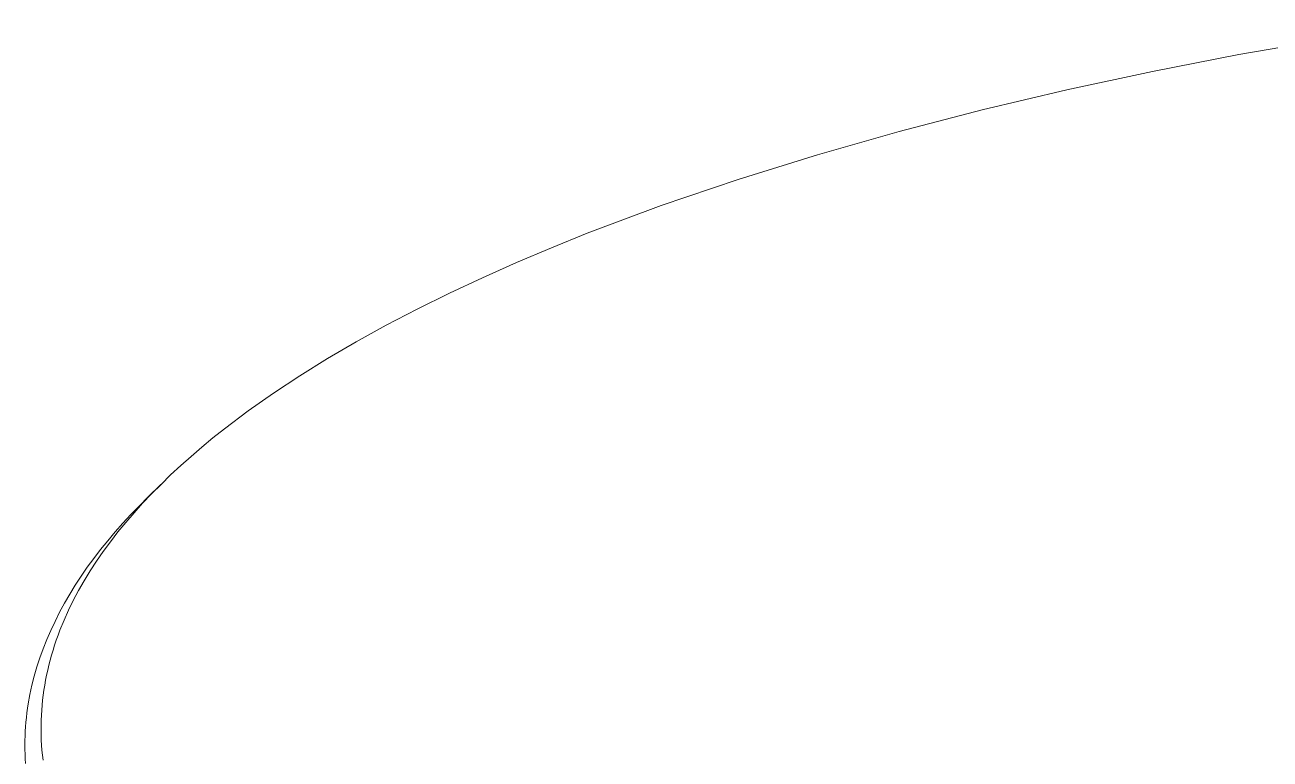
# Model space of a CAD drawing. Header units: inches. Extents: x 48 to 364, y 83 to 304.
# Drawn here: x 110.69 to 130.98, y 171.11 to 183.08 of the extents above; entities that cross this region are included whole.
import ezdxf

# ---------------------------------------------------------------- set-up
doc = ezdxf.new("R2010")
doc.units = ezdxf.units.IN
doc.header["$MEASUREMENT"] = 0
doc.layers.add('DIMS', color=7, linetype='Continuous')

# ---------------------------------------------------------------- blocks, each defined once
blk = doc.blocks.new('block 1303')
at = {"layer": 'DIMS', "color": 7, "lineweight": 18, "true_color": 0xffffff}
blk.add_lwpolyline([(110.981, 171.09), (110.972, 171.171)], dxfattribs=at)
blk = doc.blocks.new('block 1302')
at = {"layer": 'DIMS'}
blk.add_blockref('block 1303', (0, 0), dxfattribs=at)
blk = doc.blocks.new('block 1301')
at = {"layer": 'DIMS'}
blk.add_blockref('block 1302', (0, 0), dxfattribs=at)
blk = doc.blocks.new('block 1306')
at = {"layer": 'DIMS', "color": 7, "lineweight": 18, "true_color": 0xffffff}
blk.add_lwpolyline([(110.972, 171.171), (110.964, 171.253)], dxfattribs=at)
blk = doc.blocks.new('block 1305')
at = {"layer": 'DIMS'}
blk.add_blockref('block 1306', (0, 0), dxfattribs=at)
blk = doc.blocks.new('block 1304')
at = {"layer": 'DIMS'}
blk.add_blockref('block 1305', (0, 0), dxfattribs=at)
blk = doc.blocks.new('block 1309')
at = {"layer": 'DIMS', "color": 7, "lineweight": 18, "true_color": 0xffffff}
blk.add_lwpolyline([(110.964, 171.253), (110.958, 171.334)], dxfattribs=at)
blk = doc.blocks.new('block 1308')
at = {"layer": 'DIMS'}
blk.add_blockref('block 1309', (0, 0), dxfattribs=at)
blk = doc.blocks.new('block 1307')
at = {"layer": 'DIMS'}
blk.add_blockref('block 1308', (0, 0), dxfattribs=at)
blk = doc.blocks.new('block 1312')
at = {"layer": 'DIMS', "color": 7, "lineweight": 18, "true_color": 0xffffff}
blk.add_lwpolyline([(110.958, 171.334), (110.953, 171.416)], dxfattribs=at)
blk = doc.blocks.new('block 1311')
at = {"layer": 'DIMS'}
blk.add_blockref('block 1312', (0, 0), dxfattribs=at)
blk = doc.blocks.new('block 1310')
at = {"layer": 'DIMS'}
blk.add_blockref('block 1311', (0, 0), dxfattribs=at)
blk = doc.blocks.new('block 1315')
at = {"layer": 'DIMS', "color": 7, "lineweight": 18, "true_color": 0xffffff}
blk.add_lwpolyline([(110.953, 171.416), (110.95, 171.498)], dxfattribs=at)
blk = doc.blocks.new('block 1314')
at = {"layer": 'DIMS'}
blk.add_blockref('block 1315', (0, 0), dxfattribs=at)
blk = doc.blocks.new('block 1313')
at = {"layer": 'DIMS'}
blk.add_blockref('block 1314', (0, 0), dxfattribs=at)
blk = doc.blocks.new('block 1318')
at = {"layer": 'DIMS', "color": 7, "lineweight": 18, "true_color": 0xffffff}
blk.add_lwpolyline([(110.95, 171.498), (110.949, 171.58)], dxfattribs=at)
blk = doc.blocks.new('block 1317')
at = {"layer": 'DIMS'}
blk.add_blockref('block 1318', (0, 0), dxfattribs=at)
blk = doc.blocks.new('block 1316')
at = {"layer": 'DIMS'}
blk.add_blockref('block 1317', (0, 0), dxfattribs=at)
blk = doc.blocks.new('block 1321')
at = {"layer": 'DIMS', "color": 7, "lineweight": 18, "true_color": 0xffffff}
blk.add_lwpolyline([(110.949, 171.58), (110.949, 171.661)], dxfattribs=at)
blk = doc.blocks.new('block 1320')
at = {"layer": 'DIMS'}
blk.add_blockref('block 1321', (0, 0), dxfattribs=at)
blk = doc.blocks.new('block 1319')
at = {"layer": 'DIMS'}
blk.add_blockref('block 1320', (0, 0), dxfattribs=at)
blk = doc.blocks.new('block 1324')
at = {"layer": 'DIMS', "color": 7, "lineweight": 18, "true_color": 0xffffff}
blk.add_lwpolyline([(110.949, 171.661), (110.951, 171.743)], dxfattribs=at)
blk = doc.blocks.new('block 1323')
at = {"layer": 'DIMS'}
blk.add_blockref('block 1324', (0, 0), dxfattribs=at)
blk = doc.blocks.new('block 1322')
at = {"layer": 'DIMS'}
blk.add_blockref('block 1323', (0, 0), dxfattribs=at)
blk = doc.blocks.new('block 1327')
at = {"layer": 'DIMS', "color": 7, "lineweight": 18, "true_color": 0xffffff}
blk.add_lwpolyline([(110.951, 171.743), (110.954, 171.825)], dxfattribs=at)
blk = doc.blocks.new('block 1326')
at = {"layer": 'DIMS'}
blk.add_blockref('block 1327', (0, 0), dxfattribs=at)
blk = doc.blocks.new('block 1325')
at = {"layer": 'DIMS'}
blk.add_blockref('block 1326', (0, 0), dxfattribs=at)
blk = doc.blocks.new('block 1330')
at = {"layer": 'DIMS', "color": 7, "lineweight": 18, "true_color": 0xffffff}
blk.add_lwpolyline([(110.954, 171.825), (110.959, 171.906)], dxfattribs=at)
blk = doc.blocks.new('block 1329')
at = {"layer": 'DIMS'}
blk.add_blockref('block 1330', (0, 0), dxfattribs=at)
blk = doc.blocks.new('block 1328')
at = {"layer": 'DIMS'}
blk.add_blockref('block 1329', (0, 0), dxfattribs=at)
blk = doc.blocks.new('block 1333')
at = {"layer": 'DIMS', "color": 7, "lineweight": 18, "true_color": 0xffffff}
blk.add_lwpolyline([(110.959, 171.906), (110.965, 171.988)], dxfattribs=at)
blk = doc.blocks.new('block 1332')
at = {"layer": 'DIMS'}
blk.add_blockref('block 1333', (0, 0), dxfattribs=at)
blk = doc.blocks.new('block 1331')
at = {"layer": 'DIMS'}
blk.add_blockref('block 1332', (0, 0), dxfattribs=at)
blk = doc.blocks.new('block 1336')
at = {"layer": 'DIMS', "color": 7, "lineweight": 18, "true_color": 0xffffff}
blk.add_lwpolyline([(110.965, 171.988), (110.974, 172.07)], dxfattribs=at)
blk = doc.blocks.new('block 1335')
at = {"layer": 'DIMS'}
blk.add_blockref('block 1336', (0, 0), dxfattribs=at)
blk = doc.blocks.new('block 1334')
at = {"layer": 'DIMS'}
blk.add_blockref('block 1335', (0, 0), dxfattribs=at)
blk = doc.blocks.new('block 1339')
at = {"layer": 'DIMS', "color": 7, "lineweight": 18, "true_color": 0xffffff}
blk.add_lwpolyline([(110.974, 172.07), (110.983, 172.151)], dxfattribs=at)
blk = doc.blocks.new('block 1338')
at = {"layer": 'DIMS'}
blk.add_blockref('block 1339', (0, 0), dxfattribs=at)
blk = doc.blocks.new('block 1337')
at = {"layer": 'DIMS'}
blk.add_blockref('block 1338', (0, 0), dxfattribs=at)
blk = doc.blocks.new('block 1342')
at = {"layer": 'DIMS', "color": 7, "lineweight": 18, "true_color": 0xffffff}
blk.add_lwpolyline([(110.983, 172.151), (110.995, 172.233)], dxfattribs=at)
blk = doc.blocks.new('block 1341')
at = {"layer": 'DIMS'}
blk.add_blockref('block 1342', (0, 0), dxfattribs=at)
blk = doc.blocks.new('block 1340')
at = {"layer": 'DIMS'}
blk.add_blockref('block 1341', (0, 0), dxfattribs=at)
blk = doc.blocks.new('block 1345')
at = {"layer": 'DIMS', "color": 7, "lineweight": 18, "true_color": 0xffffff}
blk.add_lwpolyline([(110.995, 172.233), (111.008, 172.315)], dxfattribs=at)
blk = doc.blocks.new('block 1344')
at = {"layer": 'DIMS'}
blk.add_blockref('block 1345', (0, 0), dxfattribs=at)
blk = doc.blocks.new('block 1343')
at = {"layer": 'DIMS'}
blk.add_blockref('block 1344', (0, 0), dxfattribs=at)
blk = doc.blocks.new('block 1348')
at = {"layer": 'DIMS', "color": 7, "lineweight": 18, "true_color": 0xffffff}
blk.add_lwpolyline([(111.008, 172.315), (111.023, 172.397)], dxfattribs=at)
blk = doc.blocks.new('block 1347')
at = {"layer": 'DIMS'}
blk.add_blockref('block 1348', (0, 0), dxfattribs=at)
blk = doc.blocks.new('block 1346')
at = {"layer": 'DIMS'}
blk.add_blockref('block 1347', (0, 0), dxfattribs=at)
blk = doc.blocks.new('block 1351')
at = {"layer": 'DIMS', "color": 7, "lineweight": 18, "true_color": 0xffffff}
blk.add_lwpolyline([(111.023, 172.397), (111.039, 172.478)], dxfattribs=at)
blk = doc.blocks.new('block 1350')
at = {"layer": 'DIMS'}
blk.add_blockref('block 1351', (0, 0), dxfattribs=at)
blk = doc.blocks.new('block 1349')
at = {"layer": 'DIMS'}
blk.add_blockref('block 1350', (0, 0), dxfattribs=at)
blk = doc.blocks.new('block 1354')
at = {"layer": 'DIMS', "color": 7, "lineweight": 18, "true_color": 0xffffff}
blk.add_lwpolyline([(111.039, 172.478), (111.057, 172.56)], dxfattribs=at)
blk = doc.blocks.new('block 1353')
at = {"layer": 'DIMS'}
blk.add_blockref('block 1354', (0, 0), dxfattribs=at)
blk = doc.blocks.new('block 1352')
at = {"layer": 'DIMS'}
blk.add_blockref('block 1353', (0, 0), dxfattribs=at)
blk = doc.blocks.new('block 1357')
at = {"layer": 'DIMS', "color": 7, "lineweight": 18, "true_color": 0xffffff}
blk.add_lwpolyline([(111.057, 172.56), (111.076, 172.642)], dxfattribs=at)
blk = doc.blocks.new('block 1356')
at = {"layer": 'DIMS'}
blk.add_blockref('block 1357', (0, 0), dxfattribs=at)
blk = doc.blocks.new('block 1355')
at = {"layer": 'DIMS'}
blk.add_blockref('block 1356', (0, 0), dxfattribs=at)
blk = doc.blocks.new('block 1360')
at = {"layer": 'DIMS', "color": 7, "lineweight": 18, "true_color": 0xffffff}
blk.add_lwpolyline([(111.076, 172.642), (111.097, 172.723)], dxfattribs=at)
blk = doc.blocks.new('block 1359')
at = {"layer": 'DIMS'}
blk.add_blockref('block 1360', (0, 0), dxfattribs=at)
blk = doc.blocks.new('block 1358')
at = {"layer": 'DIMS'}
blk.add_blockref('block 1359', (0, 0), dxfattribs=at)
blk = doc.blocks.new('block 1363')
at = {"layer": 'DIMS', "color": 7, "lineweight": 18, "true_color": 0xffffff}
blk.add_lwpolyline([(111.097, 172.723), (111.119, 172.805)], dxfattribs=at)
blk = doc.blocks.new('block 1362')
at = {"layer": 'DIMS'}
blk.add_blockref('block 1363', (0, 0), dxfattribs=at)
blk = doc.blocks.new('block 1361')
at = {"layer": 'DIMS'}
blk.add_blockref('block 1362', (0, 0), dxfattribs=at)
blk = doc.blocks.new('block 1366')
at = {"layer": 'DIMS', "color": 7, "lineweight": 18, "true_color": 0xffffff}
blk.add_lwpolyline([(111.119, 172.805), (111.144, 172.886)], dxfattribs=at)
blk = doc.blocks.new('block 1365')
at = {"layer": 'DIMS'}
blk.add_blockref('block 1366', (0, 0), dxfattribs=at)
blk = doc.blocks.new('block 1364')
at = {"layer": 'DIMS'}
blk.add_blockref('block 1365', (0, 0), dxfattribs=at)
blk = doc.blocks.new('block 1369')
at = {"layer": 'DIMS', "color": 7, "lineweight": 18, "true_color": 0xffffff}
blk.add_lwpolyline([(111.144, 172.886), (111.17, 172.967)], dxfattribs=at)
blk = doc.blocks.new('block 1368')
at = {"layer": 'DIMS'}
blk.add_blockref('block 1369', (0, 0), dxfattribs=at)
blk = doc.blocks.new('block 1367')
at = {"layer": 'DIMS'}
blk.add_blockref('block 1368', (0, 0), dxfattribs=at)
blk = doc.blocks.new('block 1372')
at = {"layer": 'DIMS', "color": 7, "lineweight": 18, "true_color": 0xffffff}
blk.add_lwpolyline([(111.17, 172.967), (111.197, 173.049)], dxfattribs=at)
blk = doc.blocks.new('block 1371')
at = {"layer": 'DIMS'}
blk.add_blockref('block 1372', (0, 0), dxfattribs=at)
blk = doc.blocks.new('block 1370')
at = {"layer": 'DIMS'}
blk.add_blockref('block 1371', (0, 0), dxfattribs=at)
blk = doc.blocks.new('block 1375')
at = {"layer": 'DIMS', "color": 7, "lineweight": 18, "true_color": 0xffffff}
blk.add_lwpolyline([(111.197, 173.049), (111.226, 173.13)], dxfattribs=at)
blk = doc.blocks.new('block 1374')
at = {"layer": 'DIMS'}
blk.add_blockref('block 1375', (0, 0), dxfattribs=at)
blk = doc.blocks.new('block 1373')
at = {"layer": 'DIMS'}
blk.add_blockref('block 1374', (0, 0), dxfattribs=at)
blk = doc.blocks.new('block 1378')
at = {"layer": 'DIMS', "color": 7, "lineweight": 18, "true_color": 0xffffff}
blk.add_lwpolyline([(111.226, 173.13), (111.257, 173.211)], dxfattribs=at)
blk = doc.blocks.new('block 1377')
at = {"layer": 'DIMS'}
blk.add_blockref('block 1378', (0, 0), dxfattribs=at)
blk = doc.blocks.new('block 1376')
at = {"layer": 'DIMS'}
blk.add_blockref('block 1377', (0, 0), dxfattribs=at)
blk = doc.blocks.new('block 1381')
at = {"layer": 'DIMS', "color": 7, "lineweight": 18, "true_color": 0xffffff}
blk.add_lwpolyline([(111.257, 173.211), (111.323, 173.373)], dxfattribs=at)
blk = doc.blocks.new('block 1380')
at = {"layer": 'DIMS'}
blk.add_blockref('block 1381', (0, 0), dxfattribs=at)
blk = doc.blocks.new('block 1379')
at = {"layer": 'DIMS'}
blk.add_blockref('block 1380', (0, 0), dxfattribs=at)
blk = doc.blocks.new('block 1384')
at = {"layer": 'DIMS', "color": 7, "lineweight": 18, "true_color": 0xffffff}
blk.add_lwpolyline([(111.323, 173.373), (111.396, 173.535)], dxfattribs=at)
blk = doc.blocks.new('block 1383')
at = {"layer": 'DIMS'}
blk.add_blockref('block 1384', (0, 0), dxfattribs=at)
blk = doc.blocks.new('block 1382')
at = {"layer": 'DIMS'}
blk.add_blockref('block 1383', (0, 0), dxfattribs=at)
blk = doc.blocks.new('block 1387')
at = {"layer": 'DIMS', "color": 7, "lineweight": 18, "true_color": 0xffffff}
blk.add_lwpolyline([(111.396, 173.535), (111.474, 173.696)], dxfattribs=at)
blk = doc.blocks.new('block 1386')
at = {"layer": 'DIMS'}
blk.add_blockref('block 1387', (0, 0), dxfattribs=at)
blk = doc.blocks.new('block 1385')
at = {"layer": 'DIMS'}
blk.add_blockref('block 1386', (0, 0), dxfattribs=at)
blk = doc.blocks.new('block 1390')
at = {"layer": 'DIMS', "color": 7, "lineweight": 18, "true_color": 0xffffff}
blk.add_lwpolyline([(111.474, 173.696), (111.559, 173.857)], dxfattribs=at)
blk = doc.blocks.new('block 1389')
at = {"layer": 'DIMS'}
blk.add_blockref('block 1390', (0, 0), dxfattribs=at)
blk = doc.blocks.new('block 1388')
at = {"layer": 'DIMS'}
blk.add_blockref('block 1389', (0, 0), dxfattribs=at)
blk = doc.blocks.new('block 1393')
at = {"layer": 'DIMS', "color": 7, "lineweight": 18, "true_color": 0xffffff}
blk.add_lwpolyline([(111.559, 173.857), (111.651, 174.018)], dxfattribs=at)
blk = doc.blocks.new('block 1392')
at = {"layer": 'DIMS'}
blk.add_blockref('block 1393', (0, 0), dxfattribs=at)
blk = doc.blocks.new('block 1391')
at = {"layer": 'DIMS'}
blk.add_blockref('block 1392', (0, 0), dxfattribs=at)
blk = doc.blocks.new('block 1396')
at = {"layer": 'DIMS', "color": 7, "lineweight": 18, "true_color": 0xffffff}
blk.add_lwpolyline([(111.651, 174.018), (111.748, 174.177)], dxfattribs=at)
blk = doc.blocks.new('block 1395')
at = {"layer": 'DIMS'}
blk.add_blockref('block 1396', (0, 0), dxfattribs=at)
blk = doc.blocks.new('block 1394')
at = {"layer": 'DIMS'}
blk.add_blockref('block 1395', (0, 0), dxfattribs=at)
blk = doc.blocks.new('block 1399')
at = {"layer": 'DIMS', "color": 7, "lineweight": 18, "true_color": 0xffffff}
blk.add_lwpolyline([(111.748, 174.177), (111.853, 174.337)], dxfattribs=at)
blk = doc.blocks.new('block 1398')
at = {"layer": 'DIMS'}
blk.add_blockref('block 1399', (0, 0), dxfattribs=at)
blk = doc.blocks.new('block 1397')
at = {"layer": 'DIMS'}
blk.add_blockref('block 1398', (0, 0), dxfattribs=at)
blk = doc.blocks.new('block 1402')
at = {"layer": 'DIMS', "color": 7, "lineweight": 18, "true_color": 0xffffff}
blk.add_lwpolyline([(111.853, 174.337), (111.963, 174.496)], dxfattribs=at)
blk = doc.blocks.new('block 1401')
at = {"layer": 'DIMS'}
blk.add_blockref('block 1402', (0, 0), dxfattribs=at)
blk = doc.blocks.new('block 1400')
at = {"layer": 'DIMS'}
blk.add_blockref('block 1401', (0, 0), dxfattribs=at)
blk = doc.blocks.new('block 1405')
at = {"layer": 'DIMS', "color": 7, "lineweight": 18, "true_color": 0xffffff}
blk.add_lwpolyline([(111.963, 174.496), (112.079, 174.654)], dxfattribs=at)
blk = doc.blocks.new('block 1404')
at = {"layer": 'DIMS'}
blk.add_blockref('block 1405', (0, 0), dxfattribs=at)
blk = doc.blocks.new('block 1403')
at = {"layer": 'DIMS'}
blk.add_blockref('block 1404', (0, 0), dxfattribs=at)
blk = doc.blocks.new('block 1408')
at = {"layer": 'DIMS', "color": 7, "lineweight": 18, "true_color": 0xffffff}
blk.add_lwpolyline([(112.079, 174.654), (112.201, 174.812)], dxfattribs=at)
blk = doc.blocks.new('block 1407')
at = {"layer": 'DIMS'}
blk.add_blockref('block 1408', (0, 0), dxfattribs=at)
blk = doc.blocks.new('block 1406')
at = {"layer": 'DIMS'}
blk.add_blockref('block 1407', (0, 0), dxfattribs=at)
blk = doc.blocks.new('block 1411')
at = {"layer": 'DIMS', "color": 7, "lineweight": 18, "true_color": 0xffffff}
blk.add_lwpolyline([(112.201, 174.812), (112.33, 174.969)], dxfattribs=at)
blk = doc.blocks.new('block 1410')
at = {"layer": 'DIMS'}
blk.add_blockref('block 1411', (0, 0), dxfattribs=at)
blk = doc.blocks.new('block 1409')
at = {"layer": 'DIMS'}
blk.add_blockref('block 1410', (0, 0), dxfattribs=at)
blk = doc.blocks.new('block 1414')
at = {"layer": 'DIMS', "color": 7, "lineweight": 18, "true_color": 0xffffff}
blk.add_lwpolyline([(112.33, 174.969), (112.464, 175.125)], dxfattribs=at)
blk = doc.blocks.new('block 1413')
at = {"layer": 'DIMS'}
blk.add_blockref('block 1414', (0, 0), dxfattribs=at)
blk = doc.blocks.new('block 1412')
at = {"layer": 'DIMS'}
blk.add_blockref('block 1413', (0, 0), dxfattribs=at)
blk = doc.blocks.new('block 1417')
at = {"layer": 'DIMS', "color": 7, "lineweight": 18, "true_color": 0xffffff}
blk.add_lwpolyline([(112.464, 175.125), (112.605, 175.28)], dxfattribs=at)
blk = doc.blocks.new('block 1416')
at = {"layer": 'DIMS'}
blk.add_blockref('block 1417', (0, 0), dxfattribs=at)
blk = doc.blocks.new('block 1415')
at = {"layer": 'DIMS'}
blk.add_blockref('block 1416', (0, 0), dxfattribs=at)
blk = doc.blocks.new('block 1420')
at = {"layer": 'DIMS', "color": 7, "lineweight": 18, "true_color": 0xffffff}
blk.add_lwpolyline([(112.605, 175.28), (112.751, 175.435)], dxfattribs=at)
blk = doc.blocks.new('block 1419')
at = {"layer": 'DIMS'}
blk.add_blockref('block 1420', (0, 0), dxfattribs=at)
blk = doc.blocks.new('block 1418')
at = {"layer": 'DIMS'}
blk.add_blockref('block 1419', (0, 0), dxfattribs=at)
blk = doc.blocks.new('block 1423')
at = {"layer": 'DIMS', "color": 7, "lineweight": 18, "true_color": 0xffffff}
blk.add_lwpolyline([(112.751, 175.435), (112.904, 175.589)], dxfattribs=at)
blk = doc.blocks.new('block 1422')
at = {"layer": 'DIMS'}
blk.add_blockref('block 1423', (0, 0), dxfattribs=at)
blk = doc.blocks.new('block 1421')
at = {"layer": 'DIMS'}
blk.add_blockref('block 1422', (0, 0), dxfattribs=at)
blk = doc.blocks.new('block 1426')
at = {"layer": 'DIMS', "color": 7, "lineweight": 18, "true_color": 0xffffff}
blk.add_lwpolyline([(112.904, 175.589), (113.061, 175.742)], dxfattribs=at)
blk = doc.blocks.new('block 1425')
at = {"layer": 'DIMS'}
blk.add_blockref('block 1426', (0, 0), dxfattribs=at)
blk = doc.blocks.new('block 1424')
at = {"layer": 'DIMS'}
blk.add_blockref('block 1425', (0, 0), dxfattribs=at)
blk = doc.blocks.new('block 1429')
at = {"layer": 'DIMS', "color": 7, "lineweight": 18, "true_color": 0xffffff}
blk.add_lwpolyline([(113.061, 175.742), (113.225, 175.894)], dxfattribs=at)
blk = doc.blocks.new('block 1428')
at = {"layer": 'DIMS'}
blk.add_blockref('block 1429', (0, 0), dxfattribs=at)
blk = doc.blocks.new('block 1427')
at = {"layer": 'DIMS'}
blk.add_blockref('block 1428', (0, 0), dxfattribs=at)
blk = doc.blocks.new('block 1432')
at = {"layer": 'DIMS', "color": 7, "lineweight": 18, "true_color": 0xffffff}
blk.add_lwpolyline([(113.225, 175.894), (113.395, 176.045)], dxfattribs=at)
blk = doc.blocks.new('block 1431')
at = {"layer": 'DIMS'}
blk.add_blockref('block 1432', (0, 0), dxfattribs=at)
blk = doc.blocks.new('block 1430')
at = {"layer": 'DIMS'}
blk.add_blockref('block 1431', (0, 0), dxfattribs=at)
blk = doc.blocks.new('block 1435')
at = {"layer": 'DIMS', "color": 7, "lineweight": 18, "true_color": 0xffffff}
blk.add_lwpolyline([(113.395, 176.045), (113.57, 176.196)], dxfattribs=at)
blk = doc.blocks.new('block 1434')
at = {"layer": 'DIMS'}
blk.add_blockref('block 1435', (0, 0), dxfattribs=at)
blk = doc.blocks.new('block 1433')
at = {"layer": 'DIMS'}
blk.add_blockref('block 1434', (0, 0), dxfattribs=at)
blk = doc.blocks.new('block 1438')
at = {"layer": 'DIMS', "color": 7, "lineweight": 18, "true_color": 0xffffff}
blk.add_lwpolyline([(113.57, 176.196), (113.751, 176.345)], dxfattribs=at)
blk = doc.blocks.new('block 1437')
at = {"layer": 'DIMS'}
blk.add_blockref('block 1438', (0, 0), dxfattribs=at)
blk = doc.blocks.new('block 1436')
at = {"layer": 'DIMS'}
blk.add_blockref('block 1437', (0, 0), dxfattribs=at)
blk = doc.blocks.new('block 1441')
at = {"layer": 'DIMS', "color": 7, "lineweight": 18, "true_color": 0xffffff}
blk.add_lwpolyline([(113.751, 176.345), (113.937, 176.493)], dxfattribs=at)
blk = doc.blocks.new('block 1440')
at = {"layer": 'DIMS'}
blk.add_blockref('block 1441', (0, 0), dxfattribs=at)
blk = doc.blocks.new('block 1439')
at = {"layer": 'DIMS'}
blk.add_blockref('block 1440', (0, 0), dxfattribs=at)
blk = doc.blocks.new('block 1444')
at = {"layer": 'DIMS', "color": 7, "lineweight": 18, "true_color": 0xffffff}
blk.add_lwpolyline([(113.937, 176.493), (114.326, 176.786)], dxfattribs=at)
blk = doc.blocks.new('block 1443')
at = {"layer": 'DIMS'}
blk.add_blockref('block 1444', (0, 0), dxfattribs=at)
blk = doc.blocks.new('block 1442')
at = {"layer": 'DIMS'}
blk.add_blockref('block 1443', (0, 0), dxfattribs=at)
blk = doc.blocks.new('block 1447')
at = {"layer": 'DIMS', "color": 7, "lineweight": 18, "true_color": 0xffffff}
blk.add_lwpolyline([(114.326, 176.786), (114.736, 177.075)], dxfattribs=at)
blk = doc.blocks.new('block 1446')
at = {"layer": 'DIMS'}
blk.add_blockref('block 1447', (0, 0), dxfattribs=at)
blk = doc.blocks.new('block 1445')
at = {"layer": 'DIMS'}
blk.add_blockref('block 1446', (0, 0), dxfattribs=at)
blk = doc.blocks.new('block 1450')
at = {"layer": 'DIMS', "color": 7, "lineweight": 18, "true_color": 0xffffff}
blk.add_lwpolyline([(114.736, 177.075), (115.166, 177.36)], dxfattribs=at)
blk = doc.blocks.new('block 1449')
at = {"layer": 'DIMS'}
blk.add_blockref('block 1450', (0, 0), dxfattribs=at)
blk = doc.blocks.new('block 1448')
at = {"layer": 'DIMS'}
blk.add_blockref('block 1449', (0, 0), dxfattribs=at)
blk = doc.blocks.new('block 1453')
at = {"layer": 'DIMS', "color": 7, "lineweight": 18, "true_color": 0xffffff}
blk.add_lwpolyline([(115.166, 177.36), (115.617, 177.639)], dxfattribs=at)
blk = doc.blocks.new('block 1452')
at = {"layer": 'DIMS'}
blk.add_blockref('block 1453', (0, 0), dxfattribs=at)
blk = doc.blocks.new('block 1451')
at = {"layer": 'DIMS'}
blk.add_blockref('block 1452', (0, 0), dxfattribs=at)
blk = doc.blocks.new('block 1456')
at = {"layer": 'DIMS', "color": 7, "lineweight": 18, "true_color": 0xffffff}
blk.add_lwpolyline([(115.617, 177.639), (116.087, 177.914)], dxfattribs=at)
blk = doc.blocks.new('block 1455')
at = {"layer": 'DIMS'}
blk.add_blockref('block 1456', (0, 0), dxfattribs=at)
blk = doc.blocks.new('block 1454')
at = {"layer": 'DIMS'}
blk.add_blockref('block 1455', (0, 0), dxfattribs=at)
blk = doc.blocks.new('block 1459')
at = {"layer": 'DIMS', "color": 7, "lineweight": 18, "true_color": 0xffffff}
blk.add_lwpolyline([(116.087, 177.914), (116.575, 178.184)], dxfattribs=at)
blk = doc.blocks.new('block 1458')
at = {"layer": 'DIMS'}
blk.add_blockref('block 1459', (0, 0), dxfattribs=at)
blk = doc.blocks.new('block 1457')
at = {"layer": 'DIMS'}
blk.add_blockref('block 1458', (0, 0), dxfattribs=at)
blk = doc.blocks.new('block 1462')
at = {"layer": 'DIMS', "color": 7, "lineweight": 18, "true_color": 0xffffff}
blk.add_lwpolyline([(116.575, 178.184), (117.081, 178.448)], dxfattribs=at)
blk = doc.blocks.new('block 1461')
at = {"layer": 'DIMS'}
blk.add_blockref('block 1462', (0, 0), dxfattribs=at)
blk = doc.blocks.new('block 1460')
at = {"layer": 'DIMS'}
blk.add_blockref('block 1461', (0, 0), dxfattribs=at)
blk = doc.blocks.new('block 1465')
at = {"layer": 'DIMS', "color": 7, "lineweight": 18, "true_color": 0xffffff}
blk.add_lwpolyline([(117.081, 178.448), (117.604, 178.706)], dxfattribs=at)
blk = doc.blocks.new('block 1464')
at = {"layer": 'DIMS'}
blk.add_blockref('block 1465', (0, 0), dxfattribs=at)
blk = doc.blocks.new('block 1463')
at = {"layer": 'DIMS'}
blk.add_blockref('block 1464', (0, 0), dxfattribs=at)
blk = doc.blocks.new('block 1468')
at = {"layer": 'DIMS', "color": 7, "lineweight": 18, "true_color": 0xffffff}
blk.add_lwpolyline([(117.604, 178.706), (118.144, 178.959)], dxfattribs=at)
blk = doc.blocks.new('block 1467')
at = {"layer": 'DIMS'}
blk.add_blockref('block 1468', (0, 0), dxfattribs=at)
blk = doc.blocks.new('block 1466')
at = {"layer": 'DIMS'}
blk.add_blockref('block 1467', (0, 0), dxfattribs=at)
blk = doc.blocks.new('block 1471')
at = {"layer": 'DIMS', "color": 7, "lineweight": 18, "true_color": 0xffffff}
blk.add_lwpolyline([(118.144, 178.959), (118.698, 179.207)], dxfattribs=at)
blk = doc.blocks.new('block 1470')
at = {"layer": 'DIMS'}
blk.add_blockref('block 1471', (0, 0), dxfattribs=at)
blk = doc.blocks.new('block 1469')
at = {"layer": 'DIMS'}
blk.add_blockref('block 1470', (0, 0), dxfattribs=at)
blk = doc.blocks.new('block 1474')
at = {"layer": 'DIMS', "color": 7, "lineweight": 18, "true_color": 0xffffff}
blk.add_lwpolyline([(118.698, 179.207), (119.268, 179.447)], dxfattribs=at)
blk = doc.blocks.new('block 1473')
at = {"layer": 'DIMS'}
blk.add_blockref('block 1474', (0, 0), dxfattribs=at)
blk = doc.blocks.new('block 1472')
at = {"layer": 'DIMS'}
blk.add_blockref('block 1473', (0, 0), dxfattribs=at)
blk = doc.blocks.new('block 1477')
at = {"layer": 'DIMS', "color": 7, "lineweight": 18, "true_color": 0xffffff}
blk.add_lwpolyline([(119.268, 179.447), (119.852, 179.683)], dxfattribs=at)
blk = doc.blocks.new('block 1476')
at = {"layer": 'DIMS'}
blk.add_blockref('block 1477', (0, 0), dxfattribs=at)
blk = doc.blocks.new('block 1475')
at = {"layer": 'DIMS'}
blk.add_blockref('block 1476', (0, 0), dxfattribs=at)
blk = doc.blocks.new('block 1480')
at = {"layer": 'DIMS', "color": 7, "lineweight": 18, "true_color": 0xffffff}
blk.add_lwpolyline([(119.852, 179.683), (121.059, 180.136)], dxfattribs=at)
blk = doc.blocks.new('block 1479')
at = {"layer": 'DIMS'}
blk.add_blockref('block 1480', (0, 0), dxfattribs=at)
blk = doc.blocks.new('block 1478')
at = {"layer": 'DIMS'}
blk.add_blockref('block 1479', (0, 0), dxfattribs=at)
blk = doc.blocks.new('block 1483')
at = {"layer": 'DIMS', "color": 7, "lineweight": 18, "true_color": 0xffffff}
blk.add_lwpolyline([(121.059, 180.136), (122.313, 180.563)], dxfattribs=at)
blk = doc.blocks.new('block 1482')
at = {"layer": 'DIMS'}
blk.add_blockref('block 1483', (0, 0), dxfattribs=at)
blk = doc.blocks.new('block 1481')
at = {"layer": 'DIMS'}
blk.add_blockref('block 1482', (0, 0), dxfattribs=at)
blk = doc.blocks.new('block 1486')
at = {"layer": 'DIMS', "color": 7, "lineweight": 18, "true_color": 0xffffff}
blk.add_lwpolyline([(122.313, 180.563), (123.606, 180.965)], dxfattribs=at)
blk = doc.blocks.new('block 1485')
at = {"layer": 'DIMS'}
blk.add_blockref('block 1486', (0, 0), dxfattribs=at)
blk = doc.blocks.new('block 1484')
at = {"layer": 'DIMS'}
blk.add_blockref('block 1485', (0, 0), dxfattribs=at)
blk = doc.blocks.new('block 1489')
at = {"layer": 'DIMS', "color": 7, "lineweight": 18, "true_color": 0xffffff}
blk.add_lwpolyline([(123.606, 180.965), (124.934, 181.342)], dxfattribs=at)
blk = doc.blocks.new('block 1488')
at = {"layer": 'DIMS'}
blk.add_blockref('block 1489', (0, 0), dxfattribs=at)
blk = doc.blocks.new('block 1487')
at = {"layer": 'DIMS'}
blk.add_blockref('block 1488', (0, 0), dxfattribs=at)
blk = doc.blocks.new('block 1492')
at = {"layer": 'DIMS', "color": 7, "lineweight": 18, "true_color": 0xffffff}
blk.add_lwpolyline([(124.934, 181.342), (126.291, 181.694)], dxfattribs=at)
blk = doc.blocks.new('block 1491')
at = {"layer": 'DIMS'}
blk.add_blockref('block 1492', (0, 0), dxfattribs=at)
blk = doc.blocks.new('block 1490')
at = {"layer": 'DIMS'}
blk.add_blockref('block 1491', (0, 0), dxfattribs=at)
blk = doc.blocks.new('block 1495')
at = {"layer": 'DIMS', "color": 7, "lineweight": 18, "true_color": 0xffffff}
blk.add_lwpolyline([(126.291, 181.694), (127.67, 182.02)], dxfattribs=at)
blk = doc.blocks.new('block 1494')
at = {"layer": 'DIMS'}
blk.add_blockref('block 1495', (0, 0), dxfattribs=at)
blk = doc.blocks.new('block 1493')
at = {"layer": 'DIMS'}
blk.add_blockref('block 1494', (0, 0), dxfattribs=at)
blk = doc.blocks.new('block 1498')
at = {"layer": 'DIMS', "color": 7, "lineweight": 18, "true_color": 0xffffff}
blk.add_lwpolyline([(127.67, 182.02), (129.067, 182.321)], dxfattribs=at)
blk = doc.blocks.new('block 1497')
at = {"layer": 'DIMS'}
blk.add_blockref('block 1498', (0, 0), dxfattribs=at)
blk = doc.blocks.new('block 1496')
at = {"layer": 'DIMS'}
blk.add_blockref('block 1497', (0, 0), dxfattribs=at)
blk = doc.blocks.new('block 1501')
at = {"layer": 'DIMS', "color": 7, "lineweight": 18, "true_color": 0xffffff}
blk.add_lwpolyline([(129.067, 182.321), (130.475, 182.599)], dxfattribs=at)
blk = doc.blocks.new('block 1500')
at = {"layer": 'DIMS'}
blk.add_blockref('block 1501', (0, 0), dxfattribs=at)
blk = doc.blocks.new('block 1499')
at = {"layer": 'DIMS'}
blk.add_blockref('block 1500', (0, 0), dxfattribs=at)
blk = doc.blocks.new('block 1504')
at = {"layer": 'DIMS', "color": 7, "lineweight": 18, "true_color": 0xffffff}
blk.add_lwpolyline([(130.475, 182.599), (133.309, 183.082)], dxfattribs=at)
blk = doc.blocks.new('block 1503')
at = {"layer": 'DIMS'}
blk.add_blockref('block 1504', (0, 0), dxfattribs=at)
blk = doc.blocks.new('block 1502')
at = {"layer": 'DIMS'}
blk.add_blockref('block 1503', (0, 0), dxfattribs=at)
blk = doc.blocks.new('block 1570')
at = {"layer": 'DIMS', "color": 7, "lineweight": 18, "true_color": 0xffffff}
blk.add_lwpolyline([(112.691, 175.381), (112.551, 175.24)], dxfattribs=at)
blk = doc.blocks.new('block 1569')
at = {"layer": 'DIMS'}
blk.add_blockref('block 1570', (0, 0), dxfattribs=at)
blk = doc.blocks.new('block 1568')
at = {"layer": 'DIMS'}
blk.add_blockref('block 1569', (0, 0), dxfattribs=at)
blk = doc.blocks.new('block 1573')
at = {"layer": 'DIMS', "color": 7, "lineweight": 18, "true_color": 0xffffff}
blk.add_lwpolyline([(112.551, 175.24), (112.414, 175.098)], dxfattribs=at)
blk = doc.blocks.new('block 1572')
at = {"layer": 'DIMS'}
blk.add_blockref('block 1573', (0, 0), dxfattribs=at)
blk = doc.blocks.new('block 1571')
at = {"layer": 'DIMS'}
blk.add_blockref('block 1572', (0, 0), dxfattribs=at)
blk = doc.blocks.new('block 1576')
at = {"layer": 'DIMS', "color": 7, "lineweight": 18, "true_color": 0xffffff}
blk.add_lwpolyline([(112.414, 175.098), (112.283, 174.956)], dxfattribs=at)
blk = doc.blocks.new('block 1575')
at = {"layer": 'DIMS'}
blk.add_blockref('block 1576', (0, 0), dxfattribs=at)
blk = doc.blocks.new('block 1574')
at = {"layer": 'DIMS'}
blk.add_blockref('block 1575', (0, 0), dxfattribs=at)
blk = doc.blocks.new('block 1579')
at = {"layer": 'DIMS', "color": 7, "lineweight": 18, "true_color": 0xffffff}
blk.add_lwpolyline([(112.283, 174.956), (112.157, 174.813)], dxfattribs=at)
blk = doc.blocks.new('block 1578')
at = {"layer": 'DIMS'}
blk.add_blockref('block 1579', (0, 0), dxfattribs=at)
blk = doc.blocks.new('block 1577')
at = {"layer": 'DIMS'}
blk.add_blockref('block 1578', (0, 0), dxfattribs=at)
blk = doc.blocks.new('block 1582')
at = {"layer": 'DIMS', "color": 7, "lineweight": 18, "true_color": 0xffffff}
blk.add_lwpolyline([(112.157, 174.813), (112.036, 174.67)], dxfattribs=at)
blk = doc.blocks.new('block 1581')
at = {"layer": 'DIMS'}
blk.add_blockref('block 1582', (0, 0), dxfattribs=at)
blk = doc.blocks.new('block 1580')
at = {"layer": 'DIMS'}
blk.add_blockref('block 1581', (0, 0), dxfattribs=at)
blk = doc.blocks.new('block 1585')
at = {"layer": 'DIMS', "color": 7, "lineweight": 18, "true_color": 0xffffff}
blk.add_lwpolyline([(112.036, 174.67), (111.92, 174.526)], dxfattribs=at)
blk = doc.blocks.new('block 1584')
at = {"layer": 'DIMS'}
blk.add_blockref('block 1585', (0, 0), dxfattribs=at)
blk = doc.blocks.new('block 1583')
at = {"layer": 'DIMS'}
blk.add_blockref('block 1584', (0, 0), dxfattribs=at)
blk = doc.blocks.new('block 1588')
at = {"layer": 'DIMS', "color": 7, "lineweight": 18, "true_color": 0xffffff}
blk.add_lwpolyline([(111.92, 174.526), (111.809, 174.381)], dxfattribs=at)
blk = doc.blocks.new('block 1587')
at = {"layer": 'DIMS'}
blk.add_blockref('block 1588', (0, 0), dxfattribs=at)
blk = doc.blocks.new('block 1586')
at = {"layer": 'DIMS'}
blk.add_blockref('block 1587', (0, 0), dxfattribs=at)
blk = doc.blocks.new('block 1591')
at = {"layer": 'DIMS', "color": 7, "lineweight": 18, "true_color": 0xffffff}
blk.add_lwpolyline([(111.809, 174.381), (111.703, 174.236)], dxfattribs=at)
blk = doc.blocks.new('block 1590')
at = {"layer": 'DIMS'}
blk.add_blockref('block 1591', (0, 0), dxfattribs=at)
blk = doc.blocks.new('block 1589')
at = {"layer": 'DIMS'}
blk.add_blockref('block 1590', (0, 0), dxfattribs=at)
blk = doc.blocks.new('block 1594')
at = {"layer": 'DIMS', "color": 7, "lineweight": 18, "true_color": 0xffffff}
blk.add_lwpolyline([(111.703, 174.236), (111.602, 174.09)], dxfattribs=at)
blk = doc.blocks.new('block 1593')
at = {"layer": 'DIMS'}
blk.add_blockref('block 1594', (0, 0), dxfattribs=at)
blk = doc.blocks.new('block 1592')
at = {"layer": 'DIMS'}
blk.add_blockref('block 1593', (0, 0), dxfattribs=at)
blk = doc.blocks.new('block 1597')
at = {"layer": 'DIMS', "color": 7, "lineweight": 18, "true_color": 0xffffff}
blk.add_lwpolyline([(111.602, 174.09), (111.507, 173.944)], dxfattribs=at)
blk = doc.blocks.new('block 1596')
at = {"layer": 'DIMS'}
blk.add_blockref('block 1597', (0, 0), dxfattribs=at)
blk = doc.blocks.new('block 1595')
at = {"layer": 'DIMS'}
blk.add_blockref('block 1596', (0, 0), dxfattribs=at)
blk = doc.blocks.new('block 1600')
at = {"layer": 'DIMS', "color": 7, "lineweight": 18, "true_color": 0xffffff}
blk.add_lwpolyline([(111.507, 173.944), (111.416, 173.797)], dxfattribs=at)
blk = doc.blocks.new('block 1599')
at = {"layer": 'DIMS'}
blk.add_blockref('block 1600', (0, 0), dxfattribs=at)
blk = doc.blocks.new('block 1598')
at = {"layer": 'DIMS'}
blk.add_blockref('block 1599', (0, 0), dxfattribs=at)
blk = doc.blocks.new('block 1603')
at = {"layer": 'DIMS', "color": 7, "lineweight": 18, "true_color": 0xffffff}
blk.add_lwpolyline([(111.416, 173.797), (111.331, 173.65)], dxfattribs=at)
blk = doc.blocks.new('block 1602')
at = {"layer": 'DIMS'}
blk.add_blockref('block 1603', (0, 0), dxfattribs=at)
blk = doc.blocks.new('block 1601')
at = {"layer": 'DIMS'}
blk.add_blockref('block 1602', (0, 0), dxfattribs=at)
blk = doc.blocks.new('block 1606')
at = {"layer": 'DIMS', "color": 7, "lineweight": 18, "true_color": 0xffffff}
blk.add_lwpolyline([(111.331, 173.65), (111.251, 173.503)], dxfattribs=at)
blk = doc.blocks.new('block 1605')
at = {"layer": 'DIMS'}
blk.add_blockref('block 1606', (0, 0), dxfattribs=at)
blk = doc.blocks.new('block 1604')
at = {"layer": 'DIMS'}
blk.add_blockref('block 1605', (0, 0), dxfattribs=at)
blk = doc.blocks.new('block 1609')
at = {"layer": 'DIMS', "color": 7, "lineweight": 18, "true_color": 0xffffff}
blk.add_lwpolyline([(111.251, 173.503), (111.176, 173.355)], dxfattribs=at)
blk = doc.blocks.new('block 1608')
at = {"layer": 'DIMS'}
blk.add_blockref('block 1609', (0, 0), dxfattribs=at)
blk = doc.blocks.new('block 1607')
at = {"layer": 'DIMS'}
blk.add_blockref('block 1608', (0, 0), dxfattribs=at)
blk = doc.blocks.new('block 1612')
at = {"layer": 'DIMS', "color": 7, "lineweight": 18, "true_color": 0xffffff}
blk.add_lwpolyline([(111.176, 173.355), (111.106, 173.206)], dxfattribs=at)
blk = doc.blocks.new('block 1611')
at = {"layer": 'DIMS'}
blk.add_blockref('block 1612', (0, 0), dxfattribs=at)
blk = doc.blocks.new('block 1610')
at = {"layer": 'DIMS'}
blk.add_blockref('block 1611', (0, 0), dxfattribs=at)
blk = doc.blocks.new('block 1615')
at = {"layer": 'DIMS', "color": 7, "lineweight": 18, "true_color": 0xffffff}
blk.add_lwpolyline([(111.106, 173.206), (111.042, 173.058)], dxfattribs=at)
blk = doc.blocks.new('block 1614')
at = {"layer": 'DIMS'}
blk.add_blockref('block 1615', (0, 0), dxfattribs=at)
blk = doc.blocks.new('block 1613')
at = {"layer": 'DIMS'}
blk.add_blockref('block 1614', (0, 0), dxfattribs=at)
blk = doc.blocks.new('block 1618')
at = {"layer": 'DIMS', "color": 7, "lineweight": 18, "true_color": 0xffffff}
blk.add_lwpolyline([(111.042, 173.058), (110.983, 172.909)], dxfattribs=at)
blk = doc.blocks.new('block 1617')
at = {"layer": 'DIMS'}
blk.add_blockref('block 1618', (0, 0), dxfattribs=at)
blk = doc.blocks.new('block 1616')
at = {"layer": 'DIMS'}
blk.add_blockref('block 1617', (0, 0), dxfattribs=at)
blk = doc.blocks.new('block 1621')
at = {"layer": 'DIMS', "color": 7, "lineweight": 18, "true_color": 0xffffff}
blk.add_lwpolyline([(110.983, 172.909), (110.929, 172.76)], dxfattribs=at)
blk = doc.blocks.new('block 1620')
at = {"layer": 'DIMS'}
blk.add_blockref('block 1621', (0, 0), dxfattribs=at)
blk = doc.blocks.new('block 1619')
at = {"layer": 'DIMS'}
blk.add_blockref('block 1620', (0, 0), dxfattribs=at)
blk = doc.blocks.new('block 1624')
at = {"layer": 'DIMS', "color": 7, "lineweight": 18, "true_color": 0xffffff}
blk.add_lwpolyline([(110.929, 172.76), (110.881, 172.611)], dxfattribs=at)
blk = doc.blocks.new('block 1623')
at = {"layer": 'DIMS'}
blk.add_blockref('block 1624', (0, 0), dxfattribs=at)
blk = doc.blocks.new('block 1622')
at = {"layer": 'DIMS'}
blk.add_blockref('block 1623', (0, 0), dxfattribs=at)
blk = doc.blocks.new('block 1627')
at = {"layer": 'DIMS', "color": 7, "lineweight": 18, "true_color": 0xffffff}
blk.add_lwpolyline([(110.881, 172.611), (110.838, 172.461)], dxfattribs=at)
blk = doc.blocks.new('block 1626')
at = {"layer": 'DIMS'}
blk.add_blockref('block 1627', (0, 0), dxfattribs=at)
blk = doc.blocks.new('block 1625')
at = {"layer": 'DIMS'}
blk.add_blockref('block 1626', (0, 0), dxfattribs=at)
blk = doc.blocks.new('block 1630')
at = {"layer": 'DIMS', "color": 7, "lineweight": 18, "true_color": 0xffffff}
blk.add_lwpolyline([(110.838, 172.461), (110.8, 172.312)], dxfattribs=at)
blk = doc.blocks.new('block 1629')
at = {"layer": 'DIMS'}
blk.add_blockref('block 1630', (0, 0), dxfattribs=at)
blk = doc.blocks.new('block 1628')
at = {"layer": 'DIMS'}
blk.add_blockref('block 1629', (0, 0), dxfattribs=at)
blk = doc.blocks.new('block 1633')
at = {"layer": 'DIMS', "color": 7, "lineweight": 18, "true_color": 0xffffff}
blk.add_lwpolyline([(110.8, 172.312), (110.768, 172.162)], dxfattribs=at)
blk = doc.blocks.new('block 1632')
at = {"layer": 'DIMS'}
blk.add_blockref('block 1633', (0, 0), dxfattribs=at)
blk = doc.blocks.new('block 1631')
at = {"layer": 'DIMS'}
blk.add_blockref('block 1632', (0, 0), dxfattribs=at)
blk = doc.blocks.new('block 1636')
at = {"layer": 'DIMS', "color": 7, "lineweight": 18, "true_color": 0xffffff}
blk.add_lwpolyline([(110.768, 172.162), (110.741, 172.012)], dxfattribs=at)
blk = doc.blocks.new('block 1635')
at = {"layer": 'DIMS'}
blk.add_blockref('block 1636', (0, 0), dxfattribs=at)
blk = doc.blocks.new('block 1634')
at = {"layer": 'DIMS'}
blk.add_blockref('block 1635', (0, 0), dxfattribs=at)
blk = doc.blocks.new('block 1639')
at = {"layer": 'DIMS', "color": 7, "lineweight": 18, "true_color": 0xffffff}
blk.add_lwpolyline([(110.741, 172.012), (110.73, 171.937)], dxfattribs=at)
blk = doc.blocks.new('block 1638')
at = {"layer": 'DIMS'}
blk.add_blockref('block 1639', (0, 0), dxfattribs=at)
blk = doc.blocks.new('block 1637')
at = {"layer": 'DIMS'}
blk.add_blockref('block 1638', (0, 0), dxfattribs=at)
blk = doc.blocks.new('block 1642')
at = {"layer": 'DIMS', "color": 7, "lineweight": 18, "true_color": 0xffffff}
blk.add_lwpolyline([(110.73, 171.937), (110.719, 171.862)], dxfattribs=at)
blk = doc.blocks.new('block 1641')
at = {"layer": 'DIMS'}
blk.add_blockref('block 1642', (0, 0), dxfattribs=at)
blk = doc.blocks.new('block 1640')
at = {"layer": 'DIMS'}
blk.add_blockref('block 1641', (0, 0), dxfattribs=at)
blk = doc.blocks.new('block 1645')
at = {"layer": 'DIMS', "color": 7, "lineweight": 18, "true_color": 0xffffff}
blk.add_lwpolyline([(110.719, 171.862), (110.711, 171.787)], dxfattribs=at)
blk = doc.blocks.new('block 1644')
at = {"layer": 'DIMS'}
blk.add_blockref('block 1645', (0, 0), dxfattribs=at)
blk = doc.blocks.new('block 1643')
at = {"layer": 'DIMS'}
blk.add_blockref('block 1644', (0, 0), dxfattribs=at)
blk = doc.blocks.new('block 1648')
at = {"layer": 'DIMS', "color": 7, "lineweight": 18, "true_color": 0xffffff}
blk.add_lwpolyline([(110.711, 171.787), (110.703, 171.712)], dxfattribs=at)
blk = doc.blocks.new('block 1647')
at = {"layer": 'DIMS'}
blk.add_blockref('block 1648', (0, 0), dxfattribs=at)
blk = doc.blocks.new('block 1646')
at = {"layer": 'DIMS'}
blk.add_blockref('block 1647', (0, 0), dxfattribs=at)
blk = doc.blocks.new('block 1651')
at = {"layer": 'DIMS', "color": 7, "lineweight": 18, "true_color": 0xffffff}
blk.add_lwpolyline([(110.703, 171.712), (110.697, 171.637)], dxfattribs=at)
blk = doc.blocks.new('block 1650')
at = {"layer": 'DIMS'}
blk.add_blockref('block 1651', (0, 0), dxfattribs=at)
blk = doc.blocks.new('block 1649')
at = {"layer": 'DIMS'}
blk.add_blockref('block 1650', (0, 0), dxfattribs=at)
blk = doc.blocks.new('block 1654')
at = {"layer": 'DIMS', "color": 7, "lineweight": 18, "true_color": 0xffffff}
blk.add_lwpolyline([(110.697, 171.637), (110.692, 171.562)], dxfattribs=at)
blk = doc.blocks.new('block 1653')
at = {"layer": 'DIMS'}
blk.add_blockref('block 1654', (0, 0), dxfattribs=at)
blk = doc.blocks.new('block 1652')
at = {"layer": 'DIMS'}
blk.add_blockref('block 1653', (0, 0), dxfattribs=at)
blk = doc.blocks.new('block 1657')
at = {"layer": 'DIMS', "color": 7, "lineweight": 18, "true_color": 0xffffff}
blk.add_lwpolyline([(110.692, 171.562), (110.688, 171.487)], dxfattribs=at)
blk = doc.blocks.new('block 1656')
at = {"layer": 'DIMS'}
blk.add_blockref('block 1657', (0, 0), dxfattribs=at)
blk = doc.blocks.new('block 1655')
at = {"layer": 'DIMS'}
blk.add_blockref('block 1656', (0, 0), dxfattribs=at)
blk = doc.blocks.new('block 1660')
at = {"layer": 'DIMS', "color": 7, "lineweight": 18, "true_color": 0xffffff}
blk.add_lwpolyline([(110.688, 171.487), (110.686, 171.412)], dxfattribs=at)
blk = doc.blocks.new('block 1659')
at = {"layer": 'DIMS'}
blk.add_blockref('block 1660', (0, 0), dxfattribs=at)
blk = doc.blocks.new('block 1658')
at = {"layer": 'DIMS'}
blk.add_blockref('block 1659', (0, 0), dxfattribs=at)
blk = doc.blocks.new('block 1663')
at = {"layer": 'DIMS', "color": 7, "lineweight": 18, "true_color": 0xffffff}
blk.add_lwpolyline([(110.686, 171.412), (110.685, 171.337)], dxfattribs=at)
blk = doc.blocks.new('block 1662')
at = {"layer": 'DIMS'}
blk.add_blockref('block 1663', (0, 0), dxfattribs=at)
blk = doc.blocks.new('block 1661')
at = {"layer": 'DIMS'}
blk.add_blockref('block 1662', (0, 0), dxfattribs=at)
blk = doc.blocks.new('block 1666')
at = {"layer": 'DIMS', "color": 7, "lineweight": 18, "true_color": 0xffffff}
blk.add_lwpolyline([(110.685, 171.337), (110.686, 171.263)], dxfattribs=at)
blk = doc.blocks.new('block 1665')
at = {"layer": 'DIMS'}
blk.add_blockref('block 1666', (0, 0), dxfattribs=at)
blk = doc.blocks.new('block 1664')
at = {"layer": 'DIMS'}
blk.add_blockref('block 1665', (0, 0), dxfattribs=at)
blk = doc.blocks.new('block 1669')
at = {"layer": 'DIMS', "color": 7, "lineweight": 18, "true_color": 0xffffff}
blk.add_lwpolyline([(110.686, 171.263), (110.688, 171.187)], dxfattribs=at)
blk = doc.blocks.new('block 1668')
at = {"layer": 'DIMS'}
blk.add_blockref('block 1669', (0, 0), dxfattribs=at)
blk = doc.blocks.new('block 1667')
at = {"layer": 'DIMS'}
blk.add_blockref('block 1668', (0, 0), dxfattribs=at)
blk = doc.blocks.new('block 1672')
at = {"layer": 'DIMS', "color": 7, "lineweight": 18, "true_color": 0xffffff}
blk.add_lwpolyline([(110.688, 171.187), (110.691, 171.112)], dxfattribs=at)
blk = doc.blocks.new('block 1671')
at = {"layer": 'DIMS'}
blk.add_blockref('block 1672', (0, 0), dxfattribs=at)
blk = doc.blocks.new('block 1670')
at = {"layer": 'DIMS'}
blk.add_blockref('block 1671', (0, 0), dxfattribs=at)
blk = doc.blocks.new('block 1675')
at = {"layer": 'DIMS', "color": 7, "lineweight": 18, "true_color": 0xffffff}
blk.add_lwpolyline([(110.691, 171.112), (110.695, 171.038)], dxfattribs=at)
blk = doc.blocks.new('block 1674')
at = {"layer": 'DIMS'}
blk.add_blockref('block 1675', (0, 0), dxfattribs=at)
blk = doc.blocks.new('block 1673')
at = {"layer": 'DIMS'}
blk.add_blockref('block 1674', (0, 0), dxfattribs=at)
blk = doc.blocks.new('block 4360')
at = {"layer": 'DIMS', "color": 7, "lineweight": 18, "true_color": 0xffffff}
blk.add_lwpolyline([(112.691, 175.381), (112.903, 175.589)], dxfattribs=at)
blk = doc.blocks.new('block 4359')
at = {"layer": 'DIMS'}
blk.add_blockref('block 4360', (0, 0), dxfattribs=at)
blk = doc.blocks.new('block 4358')
at = {"layer": 'DIMS'}
blk.add_blockref('block 4359', (0, 0), dxfattribs=at)

msp = doc.modelspace()

# ---------------------------------------------------------------- block references
at = {"layer": 'DIMS'}
for name in ['block 1502', 'block 1499', 'block 1496', 'block 1493', 'block 1490', 'block 1487', 'block 1484', 'block 1481', 'block 1478', 'block 1475', 'block 1472', 'block 1469', 'block 1466', 'block 1463', 'block 1460', 'block 1457', 'block 1454', 'block 1451', 'block 1448', 'block 1445', 'block 1442', 'block 1439', 'block 1433', 'block 1436', 'block 1430', 'block 1427', 'block 4358', 'block 1421', 'block 1424', 'block 1568', 'block 1418', 'block 1571', 'block 1415', 'block 1409', 'block 1574', 'block 1412', 'block 1580', 'block 1406', 'block 1577', 'block 1583', 'block 1403', 'block 1589', 'block 1586', 'block 1400', 'block 1592', 'block 1394', 'block 1397', 'block 1595', 'block 1391', 'block 1601', 'block 1598', 'block 1388', 'block 1604', 'block 1385', 'block 1610', 'block 1607', 'block 1379', 'block 1382', 'block 1613', 'block 1376', 'block 1616', 'block 1367', 'block 1370', 'block 1373', 'block 1622', 'block 1619', 'block 1361', 'block 1364', 'block 1625', 'block 1352', 'block 1355', 'block 1358', 'block 1628', 'block 1346', 'block 1349', 'block 1634', 'block 1631', 'block 1337', 'block 1340', 'block 1343', 'block 1640', 'block 1637', 'block 1331', 'block 1334', 'block 1646', 'block 1643', 'block 1322', 'block 1325', 'block 1328', 'block 1655', 'block 1652', 'block 1649', 'block 1319', 'block 1316', 'block 1661', 'block 1664', 'block 1658', 'block 1313', 'block 1310', 'block 1307', 'block 1667', 'block 1670', 'block 1673', 'block 1304', 'block 1301']:
    msp.add_blockref(name, (0, 0), dxfattribs=at)

doc.saveas('drawing.dxf')
